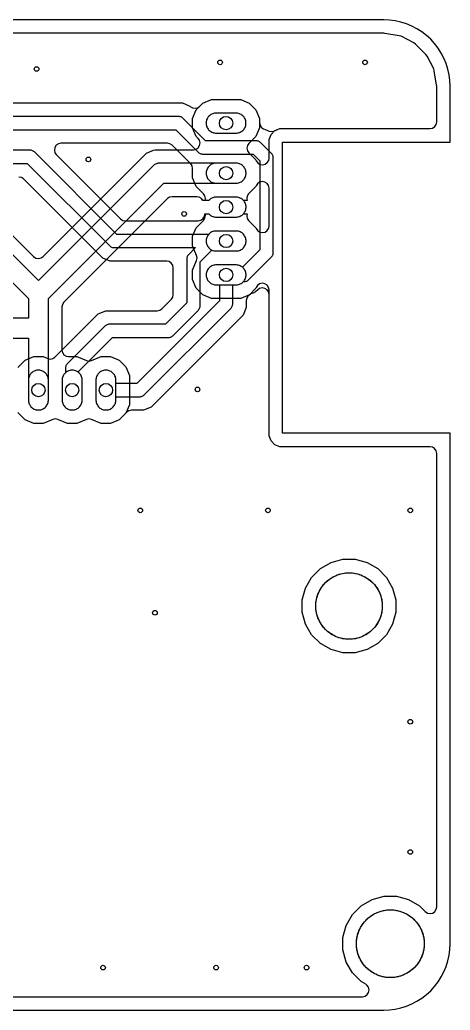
# Model space of a CAD drawing. Header units: millimetres. Extents: x 0 to 94.5, y 0 to 74.5.
# Drawn here: x 62.1 to 94.5, y 0 to 74.5 of the extents above; entities that cross this region are included whole.
import ezdxf

# ---------------------------------------------------------------- set-up
doc = ezdxf.new("R2010")
doc.units = ezdxf.units.MM

msp = doc.modelspace()

# ---------------------------------------------------------------- linework, layer by layer
at = {"layer": '16_copper'}
msp.add_lwpolyline([(78.506, 65.987), (78.578, 66.002), (78.649, 66.023), (78.717, 66.051), (78.782, 66.086), (78.843, 66.127), (78.9, 66.174), (78.952, 66.226), (78.999, 66.283), (79.04, 66.344), (79.075, 66.409), (79.103, 66.477), (79.124, 66.548), (79.139, 66.62), (79.146, 66.693), (79.146, 66.767), (79.139, 66.84), (79.124, 66.912), (79.103, 66.983), (79.075, 67.051), (79.04, 67.116), (78.999, 67.177), (78.952, 67.234), (78.9, 67.286), (78.843, 67.333), (78.782, 67.374), (78.717, 67.409), (78.649, 67.437), (78.578, 67.458), (78.506, 67.473), (78.433, 67.48), (76.859, 67.48), (76.786, 67.473), (76.714, 67.458), (76.643, 67.437), (76.575, 67.409), (76.51, 67.374), (76.449, 67.333), (76.392, 67.286), (76.34, 67.234), (76.293, 67.177), (76.252, 67.116), (76.217, 67.051), (76.189, 66.983), (76.168, 66.912), (76.153, 66.84), (76.146, 66.767), (76.146, 66.693), (76.153, 66.62), (76.168, 66.548), (76.189, 66.477), (76.217, 66.409), (76.252, 66.344), (76.293, 66.283), (76.34, 66.226), (76.392, 66.174), (76.449, 66.127), (76.51, 66.086), (76.575, 66.051), (76.643, 66.023), (76.714, 66.002), (76.786, 65.987), (76.859, 65.98), (78.433, 65.98)], close=True, dxfattribs=at)
at = {"layer": '16_copper_5V'}
for points in [[(59.091, 50.55), (62.786, 50.55), (62.786, 45.863), (62.793, 45.79), (62.808, 45.718), (62.829, 45.647), (62.857, 45.579), (62.892, 45.514), (62.933, 45.453), (62.98, 45.396), (63.032, 45.344), (63.089, 45.297), (63.15, 45.256), (63.215, 45.221), (63.283, 45.193), (63.354, 45.172), (63.426, 45.157), (63.499, 45.15), (63.573, 45.15), (63.646, 45.157), (63.718, 45.172), (63.789, 45.193), (63.857, 45.221), (63.922, 45.256), (63.983, 45.297), (64.04, 45.344), (64.092, 45.396), (64.139, 45.453), (64.18, 45.514), (64.215, 45.579), (64.243, 45.647), (64.264, 45.718), (64.279, 45.79), (64.286, 45.863), (64.286, 53.525), (72.972, 62.211), (76.863, 62.211), (76.863, 62.211), (78.437, 62.211), (78.51, 62.219), (78.582, 62.233), (78.653, 62.254), (78.721, 62.282), (78.786, 62.317), (78.847, 62.358), (78.904, 62.405), (78.956, 62.457), (79.003, 62.514), (79.044, 62.575), (79.079, 62.64), (79.107, 62.708), (79.128, 62.779), (79.143, 62.851), (79.15, 62.924), (79.15, 62.998), (79.143, 63.071), (79.128, 63.144), (79.107, 63.214), (79.079, 63.282), (79.044, 63.347), (79.003, 63.409), (78.956, 63.466), (78.904, 63.518), (78.847, 63.564), (78.786, 63.605), (78.721, 63.64), (78.653, 63.668), (78.582, 63.69), (78.51, 63.704), (78.437, 63.711), (77.687, 63.711), (72.698, 63.711), (72.624, 63.711), (72.551, 63.704), (72.533, 63.701), (72.479, 63.69), (72.408, 63.668), (72.34, 63.64), (72.275, 63.605), (72.214, 63.564), (72.157, 63.518), (63.536, 54.897), (56.226, 62.206)], [(55.411, 60.9), (62.786, 53.525), (62.786, 52.05), (58.743, 52.05)]]:
    msp.add_lwpolyline(points, dxfattribs=at)
at = {"layer": '16_copper_GND'}
for points in [[(56.722, 63.147), (63.182, 56.687), (63.348, 56.577), (63.544, 56.541), (63.738, 56.583), (63.89, 56.687), (71.094, 63.891), (71.094, 63.891), (71.44, 64.237), (71.661, 64.458), (72.2, 64.682), (72.2, 64.682), (72.31, 64.727), (72.8, 64.727), (73.112, 64.727), (73.112, 64.727), (75.194, 64.727), (75.389, 64.767), (75.553, 64.879), (75.66, 65.047), (75.694, 65.243), (75.648, 65.437), (75.548, 65.581), (75.399, 65.73), (75.13, 66.379), (75.13, 67.081), (75.399, 67.73), (75.896, 68.227), (76.545, 68.496), (78.747, 68.496), (79.396, 68.227), (79.893, 67.73), (80.162, 67.081), (80.162, 66.379), (79.893, 65.73), (79.365, 65.201), (79.255, 65.035), (79.218, 64.84), (79.261, 64.645), (79.365, 64.494), (79.897, 63.962), (79.922, 63.902), (80.033, 63.736), (80.2, 63.628), (80.396, 63.593), (80.59, 63.637), (80.751, 63.754), (80.855, 63.924), (80.884, 64.093), (80.884, 65.502), (81.039, 65.876), (81.324, 66.161), (81.698, 66.316), (92.984, 66.316), (93.179, 66.356), (93.343, 66.468), (93.45, 66.636), (93.484, 66.816), (93.484, 69.5), (93.478, 69.578), (93.307, 70.655), (93.259, 70.804), (92.764, 71.775), (92.672, 71.901), (91.901, 72.672), (91.775, 72.764), (90.804, 73.259), (90.655, 73.307), (89.578, 73.478), (89.5, 73.484), (7.766, 73.484)], [(6.998, 1.016), (87.902, 1.016), (88.097, 1.056), (88.262, 1.168), (88.369, 1.336), (88.402, 1.532), (88.356, 1.726), (88.239, 1.886), (88.152, 1.949), (87.81, 2.146), (87.146, 2.81), (86.677, 3.624), (86.434, 4.531), (86.434, 5.469), (86.677, 6.376), (87.146, 7.19), (87.81, 7.854), (88.624, 8.323), (89.531, 8.566), (90.469, 8.566), (91.376, 8.323), (92.19, 7.854), (92.63, 7.413), (92.796, 7.303), (92.992, 7.266), (93.186, 7.309), (93.349, 7.424), (93.453, 7.593), (93.484, 7.766), (93.484, 41.884), (93.444, 42.079), (93.332, 42.243), (93.164, 42.35), (92.984, 42.384), (81.698, 42.384), (81.324, 42.539), (81.039, 42.824), (80.884, 43.198), (80.884, 54.18), (80.844, 54.375), (80.732, 54.539), (80.564, 54.646), (80.368, 54.68), (80.174, 54.634), (80.014, 54.516), (79.922, 54.371), (79.897, 54.311), (79.4, 53.814), (78.751, 53.545), (76.549, 53.545), (75.9, 53.814), (75.403, 54.311), (75.134, 54.96), (75.134, 55.663), (75.437, 56.395), (75.475, 56.59), (75.437, 56.778), (75.134, 57.51), (75.134, 58.213), (75.403, 58.862), (75.952, 59.411), (76.062, 59.577), (76.098, 59.772), (76.07, 59.911), (76.34, 59.911), (76.344, 59.907), (76.396, 59.855), (76.453, 59.808), (76.514, 59.767), (76.579, 59.732), (76.647, 59.704), (76.718, 59.683), (76.79, 59.669), (76.863, 59.661), (78.437, 59.661), (78.51, 59.669), (78.582, 59.683), (78.653, 59.704), (78.721, 59.732), (78.786, 59.767), (78.847, 59.808), (78.904, 59.855), (78.956, 59.907), (78.96, 59.911), (79.231, 59.911), (79.202, 59.76), (79.243, 59.566), (79.348, 59.411), (79.897, 58.862), (79.922, 58.802), (80.033, 58.636), (80.2, 58.528), (80.396, 58.493), (80.59, 58.537), (80.751, 58.654), (80.855, 58.824), (80.884, 58.993), (80.884, 61.83), (80.844, 62.025), (80.732, 62.189), (80.564, 62.296), (80.368, 62.33), (80.174, 62.284), (80.014, 62.166), (79.922, 62.021), (79.897, 61.961), (79.348, 61.412), (79.238, 61.246), (79.202, 61.05), (79.23, 60.911), (78.96, 60.911), (78.956, 60.916), (78.904, 60.968), (78.847, 61.014), (78.786, 61.055), (78.721, 61.09), (78.653, 61.118), (78.582, 61.14), (78.51, 61.154), (78.437, 61.161), (76.863, 61.161), (76.79, 61.154), (76.718, 61.14), (76.647, 61.118), (76.579, 61.09), (76.514, 61.055), (76.453, 61.014), (76.396, 60.968), (76.344, 60.916), (76.34, 60.911), (75.896, 60.911), (75.798, 61.054), (75.63, 61.162), (75.45, 61.195), (73.6, 61.195), (73.405, 61.156), (73.246, 61.049), (65.448, 53.251), (65.339, 53.085), (65.302, 52.897), (65.302, 49.666), (65.342, 49.471), (65.454, 49.307), (65.622, 49.2), (65.802, 49.166), (66.427, 49.166), (67.155, 48.865), (67.35, 48.827), (67.537, 48.865), (68.265, 49.166), (68.967, 49.166), (69.616, 48.897), (70.113, 48.4), (70.382, 47.751), (70.382, 45.549), (70.113, 44.9), (69.616, 44.403), (68.967, 44.134), (68.265, 44.134), (67.537, 44.435), (67.342, 44.473), (67.155, 44.435), (66.427, 44.134), (65.725, 44.134), (64.997, 44.435), (64.802, 44.473), (64.615, 44.435), (63.887, 44.134), (63.185, 44.134), (62.536, 44.403), (61.989, 44.949)]]:
    msp.add_lwpolyline(points, dxfattribs=at)
msp.add_lwpolyline([(86.434, 26.884), (85.539, 27.124), (84.738, 27.587), (84.083, 28.241), (83.62, 29.043), (83.38, 29.937), (83.38, 30.863), (83.62, 31.757), (84.083, 32.559), (84.738, 33.214), (85.539, 33.676), (86.434, 33.916), (87.359, 33.916), (88.254, 33.676), (89.055, 33.214), (89.71, 32.559), (90.173, 31.757), (90.412, 30.863), (90.412, 29.937), (90.173, 29.043), (89.71, 28.241), (89.055, 27.587), (88.254, 27.124), (87.359, 26.884)], close=True, dxfattribs=at)
at = {"layer": '16_copper_SCL'}
for points in [[(78.51, 57.119), (78.582, 57.133), (78.653, 57.154), (78.721, 57.182), (78.786, 57.217), (78.847, 57.258), (78.904, 57.305), (78.956, 57.357), (79.003, 57.414), (79.044, 57.475), (79.079, 57.54), (79.107, 57.608), (79.128, 57.679), (79.143, 57.751), (79.15, 57.824), (79.15, 57.898), (79.143, 57.971), (79.128, 58.044), (79.107, 58.114), (79.079, 58.182), (79.044, 58.247), (79.003, 58.309), (78.956, 58.366), (78.904, 58.418), (78.847, 58.464), (78.786, 58.505), (78.721, 58.54), (78.653, 58.568), (78.582, 58.59), (78.51, 58.604), (78.437, 58.611), (76.863, 58.611), (76.79, 58.604), (76.718, 58.59), (76.647, 58.568), (76.579, 58.54), (76.514, 58.505), (76.453, 58.464), (76.396, 58.418), (76.344, 58.366), (76.297, 58.309), (76.256, 58.247), (76.221, 58.182), (76.193, 58.114), (76.172, 58.044), (76.157, 57.971), (76.15, 57.898), (76.15, 57.824), (76.157, 57.751), (76.172, 57.679), (76.193, 57.608), (76.221, 57.54), (76.256, 57.475), (76.297, 57.414), (76.344, 57.357), (76.396, 57.305), (76.453, 57.258), (76.514, 57.217), (76.579, 57.182), (76.647, 57.154), (76.718, 57.133), (76.79, 57.119), (76.863, 57.111), (78.437, 57.111)], [(66.186, 45.157), (66.258, 45.172), (66.329, 45.193), (66.397, 45.221), (66.462, 45.256), (66.523, 45.297), (66.58, 45.344), (66.632, 45.396), (66.679, 45.453), (66.72, 45.514), (66.755, 45.579), (66.783, 45.647), (66.804, 45.718), (66.819, 45.79), (66.826, 45.863), (66.826, 47.437), (66.819, 47.51), (66.804, 47.582), (66.783, 47.653), (66.755, 47.721), (66.72, 47.786), (66.679, 47.847), (66.632, 47.904), (66.58, 47.956), (66.523, 48.003), (66.462, 48.044), (66.397, 48.079), (66.329, 48.107), (66.258, 48.128), (66.186, 48.143), (66.113, 48.15), (66.039, 48.15), (65.966, 48.143), (65.894, 48.128), (65.823, 48.107), (65.755, 48.079), (65.69, 48.044), (65.629, 48.003), (65.572, 47.956), (65.52, 47.904), (65.473, 47.847), (65.432, 47.786), (65.397, 47.721), (65.369, 47.653), (65.348, 47.582), (65.333, 47.51), (65.326, 47.437), (65.326, 45.863), (65.333, 45.79), (65.348, 45.718), (65.369, 45.647), (65.397, 45.579), (65.432, 45.514), (65.473, 45.453), (65.52, 45.396), (65.572, 45.344), (65.629, 45.297), (65.69, 45.256), (65.755, 45.221), (65.823, 45.193), (65.894, 45.172), (65.966, 45.157), (66.039, 45.15), (66.113, 45.15)]]:
    msp.add_lwpolyline(points, close=True, dxfattribs=at)
at = {"layer": '16_copper_SDA'}
for points in [[(78.51, 54.569), (78.582, 54.583), (78.653, 54.604), (78.721, 54.632), (78.786, 54.667), (78.847, 54.708), (78.904, 54.755), (78.956, 54.807), (79.003, 54.864), (79.044, 54.925), (79.079, 54.99), (79.107, 55.058), (79.128, 55.129), (79.143, 55.201), (79.15, 55.274), (79.15, 55.348), (79.143, 55.421), (79.128, 55.494), (79.107, 55.564), (79.079, 55.632), (79.044, 55.697), (79.003, 55.759), (78.956, 55.816), (78.904, 55.868), (78.847, 55.914), (78.786, 55.955), (78.721, 55.99), (78.653, 56.018), (78.582, 56.04), (78.51, 56.054), (78.437, 56.061), (76.863, 56.061), (76.79, 56.054), (76.718, 56.04), (76.647, 56.018), (76.579, 55.99), (76.514, 55.955), (76.453, 55.914), (76.396, 55.868), (76.344, 55.816), (76.297, 55.759), (76.256, 55.697), (76.221, 55.632), (76.193, 55.564), (76.172, 55.494), (76.157, 55.421), (76.15, 55.348), (76.15, 55.274), (76.157, 55.201), (76.172, 55.129), (76.193, 55.058), (76.221, 54.99), (76.256, 54.925), (76.297, 54.864), (76.344, 54.807), (76.396, 54.755), (76.453, 54.708), (76.514, 54.667), (76.579, 54.632), (76.647, 54.604), (76.718, 54.583), (76.79, 54.569), (76.863, 54.561), (78.437, 54.561)], [(68.726, 45.157), (68.798, 45.172), (68.869, 45.193), (68.937, 45.221), (69.002, 45.256), (69.063, 45.297), (69.12, 45.344), (69.172, 45.396), (69.219, 45.453), (69.26, 45.514), (69.295, 45.579), (69.323, 45.647), (69.344, 45.718), (69.359, 45.79), (69.366, 45.863), (69.366, 47.437), (69.359, 47.51), (69.344, 47.582), (69.323, 47.653), (69.295, 47.721), (69.26, 47.786), (69.219, 47.847), (69.172, 47.904), (69.12, 47.956), (69.063, 48.003), (69.002, 48.044), (68.937, 48.079), (68.869, 48.107), (68.798, 48.128), (68.726, 48.143), (68.653, 48.15), (68.579, 48.15), (68.506, 48.143), (68.434, 48.128), (68.363, 48.107), (68.295, 48.079), (68.23, 48.044), (68.169, 48.003), (68.112, 47.956), (68.06, 47.904), (68.013, 47.847), (67.972, 47.786), (67.937, 47.721), (67.909, 47.653), (67.888, 47.582), (67.873, 47.51), (67.866, 47.437), (67.866, 45.863), (67.873, 45.79), (67.888, 45.718), (67.909, 45.647), (67.937, 45.579), (67.972, 45.514), (68.013, 45.453), (68.06, 45.396), (68.112, 45.344), (68.169, 45.297), (68.23, 45.256), (68.295, 45.221), (68.363, 45.193), (68.434, 45.172), (68.506, 45.157), (68.579, 45.15), (68.653, 45.15)]]:
    msp.add_lwpolyline(points, close=True, dxfattribs=at)
at = {"layer": '1_copper'}
msp.add_lwpolyline([(78.506, 65.987), (78.578, 66.002), (78.649, 66.023), (78.717, 66.051), (78.782, 66.086), (78.843, 66.127), (78.9, 66.174), (78.952, 66.226), (78.999, 66.283), (79.04, 66.344), (79.075, 66.409), (79.103, 66.477), (79.124, 66.548), (79.139, 66.62), (79.146, 66.693), (79.146, 66.767), (79.139, 66.84), (79.124, 66.912), (79.103, 66.983), (79.075, 67.051), (79.04, 67.116), (78.999, 67.177), (78.952, 67.234), (78.9, 67.286), (78.843, 67.333), (78.782, 67.374), (78.717, 67.409), (78.649, 67.437), (78.578, 67.458), (78.506, 67.473), (78.433, 67.48), (76.859, 67.48), (76.786, 67.473), (76.714, 67.458), (76.643, 67.437), (76.575, 67.409), (76.51, 67.374), (76.449, 67.333), (76.392, 67.286), (76.34, 67.234), (76.293, 67.177), (76.252, 67.116), (76.217, 67.051), (76.189, 66.983), (76.168, 66.912), (76.153, 66.84), (76.146, 66.767), (76.146, 66.693), (76.153, 66.62), (76.168, 66.548), (76.189, 66.477), (76.217, 66.409), (76.252, 66.344), (76.293, 66.283), (76.34, 66.226), (76.392, 66.174), (76.449, 66.127), (76.51, 66.086), (76.575, 66.051), (76.643, 66.023), (76.714, 66.002), (76.786, 65.987), (76.859, 65.98), (78.433, 65.98)], close=True, dxfattribs=at)
at = {"layer": '1_copper_5V'}
for points in [[(78.51, 62.219), (78.582, 62.233), (78.653, 62.254), (78.721, 62.282), (78.786, 62.317), (78.847, 62.358), (78.904, 62.405), (78.956, 62.457), (79.003, 62.514), (79.044, 62.575), (79.079, 62.64), (79.107, 62.708), (79.128, 62.779), (79.143, 62.851), (79.15, 62.924), (79.15, 62.998), (79.143, 63.071), (79.128, 63.144), (79.107, 63.214), (79.079, 63.282), (79.044, 63.347), (79.003, 63.409), (78.956, 63.466), (78.904, 63.518), (78.847, 63.564), (78.786, 63.605), (78.721, 63.64), (78.653, 63.668), (78.582, 63.69), (78.51, 63.704), (78.437, 63.711), (76.863, 63.711), (76.79, 63.704), (76.718, 63.69), (76.647, 63.668), (76.579, 63.64), (76.514, 63.605), (76.453, 63.564), (76.396, 63.518), (76.344, 63.466), (76.297, 63.409), (76.256, 63.347), (76.221, 63.282), (76.193, 63.214), (76.172, 63.144), (76.157, 63.071), (76.15, 62.998), (76.15, 62.924), (76.157, 62.851), (76.172, 62.779), (76.193, 62.708), (76.221, 62.64), (76.256, 62.575), (76.297, 62.514), (76.344, 62.457), (76.396, 62.405), (76.453, 62.358), (76.514, 62.317), (76.579, 62.282), (76.647, 62.254), (76.718, 62.233), (76.79, 62.219), (76.863, 62.211), (78.437, 62.211)], [(63.646, 45.157), (63.718, 45.172), (63.789, 45.193), (63.857, 45.221), (63.922, 45.256), (63.983, 45.297), (64.04, 45.344), (64.092, 45.396), (64.139, 45.453), (64.18, 45.514), (64.215, 45.579), (64.243, 45.647), (64.264, 45.718), (64.279, 45.79), (64.286, 45.863), (64.286, 47.437), (64.279, 47.51), (64.264, 47.582), (64.243, 47.653), (64.215, 47.721), (64.18, 47.786), (64.139, 47.847), (64.092, 47.904), (64.04, 47.956), (63.983, 48.003), (63.922, 48.044), (63.857, 48.079), (63.789, 48.107), (63.718, 48.128), (63.646, 48.143), (63.573, 48.15), (63.499, 48.15), (63.426, 48.143), (63.354, 48.128), (63.283, 48.107), (63.215, 48.079), (63.15, 48.044), (63.089, 48.003), (63.032, 47.956), (62.98, 47.904), (62.933, 47.847), (62.892, 47.786), (62.857, 47.721), (62.829, 47.653), (62.808, 47.582), (62.793, 47.51), (62.786, 47.437), (62.786, 45.863), (62.793, 45.79), (62.808, 45.718), (62.829, 45.647), (62.857, 45.579), (62.892, 45.514), (62.933, 45.453), (62.98, 45.396), (63.032, 45.344), (63.089, 45.297), (63.15, 45.256), (63.215, 45.221), (63.283, 45.193), (63.354, 45.172), (63.426, 45.157), (63.499, 45.15), (63.573, 45.15)]]:
    msp.add_lwpolyline(points, close=True, dxfattribs=at)
at = {"layer": '1_copper_GND'}
for points in [[(52.78, 68.246), (74.372, 68.246), (74.929, 68.015), (74.953, 67.991), (75.119, 67.881), (75.314, 67.845), (75.509, 67.888), (75.66, 67.991), (75.896, 68.227), (76.545, 68.496), (78.747, 68.496), (79.396, 68.227), (79.893, 67.73), (80.162, 67.081), (80.162, 66.766), (80.202, 66.571), (80.314, 66.407), (80.471, 66.305), (80.832, 66.155), (80.871, 66.129), (81.067, 66.092), (81.25, 66.13), (81.698, 66.316), (92.984, 66.316), (93.179, 66.356), (93.343, 66.468), (93.45, 66.636), (93.484, 66.816), (93.484, 69.5), (93.478, 69.578), (93.307, 70.655), (93.259, 70.804), (92.764, 71.775), (92.672, 71.901), (91.901, 72.672), (91.775, 72.764), (90.804, 73.259), (90.655, 73.307), (89.578, 73.478), (89.5, 73.484), (7.766, 73.484)], [(61.989, 48.351), (62.536, 48.897), (63.185, 49.166), (63.887, 49.166), (64.24, 49.02), (64.435, 48.982), (64.63, 49.023), (64.785, 49.128), (68.041, 52.385), (68.598, 52.616), (72.465, 52.616), (72.66, 52.656), (72.819, 52.762), (73.536, 53.48), (73.646, 53.646), (73.683, 53.834), (73.683, 55.845), (73.643, 56.04), (73.531, 56.204), (73.363, 56.312), (73.183, 56.345), (68.937, 56.345), (68.38, 56.576), (62.428, 62.528), (62.263, 62.637), (62.075, 62.674)], [(6.998, 1.016), (87.902, 1.016), (88.097, 1.056), (88.262, 1.168), (88.369, 1.336), (88.402, 1.532), (88.356, 1.726), (88.239, 1.886), (88.152, 1.949), (87.81, 2.146), (87.146, 2.81), (86.677, 3.624), (86.434, 4.531), (86.434, 5.469), (86.677, 6.376), (87.146, 7.19), (87.81, 7.854), (88.624, 8.323), (89.531, 8.566), (90.469, 8.566), (91.376, 8.323), (92.19, 7.854), (92.63, 7.413), (92.796, 7.303), (92.992, 7.266), (93.186, 7.309), (93.349, 7.424), (93.453, 7.593), (93.484, 7.766), (93.484, 41.884), (93.444, 42.079), (93.332, 42.243), (93.164, 42.35), (92.984, 42.384), (81.698, 42.384), (81.324, 42.539), (81.039, 42.824), (80.884, 43.198), (80.884, 53.833), (80.844, 54.028), (80.732, 54.192), (80.564, 54.299), (80.368, 54.333), (80.174, 54.287), (80.03, 54.186), (79.87, 54.026), (79.677, 53.946), (79.677, 53.946), (79.522, 53.882), (79.36, 53.774), (79.341, 53.755), (79.31, 53.734), (79.201, 53.567), (79.166, 53.383), (79.166, 52.848), (78.935, 52.291), (72.009, 45.365), (71.452, 45.134), (70.544, 45.134), (70.349, 45.094), (70.185, 44.982), (70.166, 44.952), (69.616, 44.403), (68.967, 44.134), (68.265, 44.134), (67.537, 44.435), (67.342, 44.473), (67.155, 44.435), (66.427, 44.134), (65.725, 44.134), (64.997, 44.435), (64.802, 44.473), (64.615, 44.435), (63.887, 44.134), (63.185, 44.134), (62.536, 44.403), (61.989, 44.949)]]:
    msp.add_lwpolyline(points, dxfattribs=at)
for points in [[(75.747, 59.417), (75.911, 59.529), (76.018, 59.697), (76.051, 59.893), (76.048, 59.911), (76.34, 59.911), (76.344, 59.907), (76.396, 59.855), (76.453, 59.808), (76.514, 59.767), (76.579, 59.732), (76.647, 59.704), (76.718, 59.683), (76.79, 59.669), (76.863, 59.661), (78.437, 59.661), (78.51, 59.669), (78.582, 59.683), (78.653, 59.704), (78.721, 59.732), (78.786, 59.767), (78.847, 59.808), (78.904, 59.855), (78.956, 59.907), (79.003, 59.964), (79.044, 60.025), (79.079, 60.09), (79.107, 60.158), (79.128, 60.229), (79.143, 60.301), (79.15, 60.374), (79.15, 60.448), (79.143, 60.521), (79.128, 60.594), (79.107, 60.664), (79.079, 60.732), (79.044, 60.797), (79.003, 60.859), (78.956, 60.916), (78.904, 60.968), (78.847, 61.014), (78.786, 61.055), (78.721, 61.09), (78.653, 61.118), (78.582, 61.14), (78.51, 61.154), (78.437, 61.161), (76.863, 61.161), (76.79, 61.154), (76.718, 61.14), (76.647, 61.118), (76.579, 61.09), (76.514, 61.055), (76.453, 61.014), (76.396, 60.968), (76.344, 60.916), (76.34, 60.911), (76.069, 60.911), (76.098, 61.062), (76.057, 61.257), (75.952, 61.412), (75.403, 61.961), (75.134, 62.61), (75.134, 63.315), (75.094, 63.51), (74.988, 63.669), (73.589, 65.068), (73.423, 65.177), (73.235, 65.214), (65.237, 65.214), (65.042, 65.174), (64.878, 65.062), (64.771, 64.894), (64.737, 64.698), (64.783, 64.504), (64.883, 64.36), (69.72, 59.524), (69.886, 59.414), (70.074, 59.377), (75.552, 59.377)], [(86.434, 26.884), (85.539, 27.124), (84.738, 27.587), (84.083, 28.241), (83.62, 29.043), (83.38, 29.937), (83.38, 30.863), (83.62, 31.757), (84.083, 32.559), (84.738, 33.214), (85.539, 33.676), (86.434, 33.916), (87.359, 33.916), (88.254, 33.676), (89.055, 33.214), (89.71, 32.559), (90.173, 31.757), (90.412, 30.863), (90.412, 29.937), (90.173, 29.043), (89.71, 28.241), (89.055, 27.587), (88.254, 27.124), (87.359, 26.884)]]:
    msp.add_lwpolyline(points, close=True, dxfattribs=at)
at = {"layer": '1_copper_SCL'}
msp.add_lwpolyline([(52.286, 63.69), (62.703, 63.69), (68.905, 57.488), (68.949, 57.453), (68.996, 57.423), (69.047, 57.399), (69.1, 57.38), (69.155, 57.368), (69.211, 57.361), (75.354, 57.361), (74.825, 56.832), (74.79, 56.789), (74.76, 56.741), (74.736, 56.69), (74.718, 56.637), (74.705, 56.583), (74.699, 56.527), (74.699, 53.206), (73.093, 51.6), (68.872, 51.6), (68.816, 51.594), (68.761, 51.581), (68.708, 51.563), (68.658, 51.538), (68.61, 51.508), (68.566, 51.473), (65.703, 48.61), (65.668, 48.566), (65.638, 48.518), (65.613, 48.468), (65.595, 48.415), (65.582, 48.36), (65.576, 48.304), (65.576, 47.96), (65.572, 47.956), (65.52, 47.904), (65.473, 47.847), (65.432, 47.786), (65.397, 47.721), (65.369, 47.653), (65.348, 47.582), (65.333, 47.51), (65.326, 47.437), (65.326, 45.863), (65.333, 45.79), (65.348, 45.718), (65.369, 45.647), (65.397, 45.579), (65.432, 45.514), (65.473, 45.453), (65.52, 45.396), (65.572, 45.344), (65.629, 45.297), (65.69, 45.256), (65.755, 45.221), (65.823, 45.193), (65.894, 45.172), (65.966, 45.157), (66.039, 45.15), (66.113, 45.15), (66.186, 45.157), (66.258, 45.172), (66.329, 45.193), (66.397, 45.221), (66.462, 45.256), (66.523, 45.297), (66.58, 45.344), (66.632, 45.396), (66.679, 45.453), (66.72, 45.514), (66.755, 45.579), (66.783, 45.647), (66.804, 45.718), (66.819, 45.79), (66.826, 45.863), (66.826, 47.437), (66.819, 47.51), (66.804, 47.582), (66.783, 47.653), (66.755, 47.721), (66.72, 47.786), (66.679, 47.847), (66.632, 47.904), (66.58, 47.956), (66.576, 47.96), (66.576, 48.069), (69.107, 50.6), (73.328, 50.6), (73.384, 50.606), (73.439, 50.619), (73.492, 50.637), (73.542, 50.662), (73.59, 50.692), (73.634, 50.727), (75.572, 52.665), (75.607, 52.709), (75.637, 52.757), (75.661, 52.807), (75.68, 52.86), (75.692, 52.915), (75.699, 52.971), (75.699, 56.292), (76.586, 57.179), (76.647, 57.154), (76.718, 57.133), (76.79, 57.119), (76.863, 57.111), (78.437, 57.111), (78.51, 57.119), (78.582, 57.133), (78.653, 57.154), (78.721, 57.182), (78.786, 57.217), (78.847, 57.258), (78.904, 57.305), (78.956, 57.357), (79.003, 57.414), (79.044, 57.475), (79.079, 57.54), (79.107, 57.608), (79.128, 57.679), (79.143, 57.751), (79.15, 57.824), (79.15, 57.898), (79.143, 57.971), (79.128, 58.044), (79.107, 58.114), (79.079, 58.182), (79.044, 58.247), (79.003, 58.309), (78.956, 58.366), (78.904, 58.418), (78.847, 58.464), (78.786, 58.505), (78.721, 58.54), (78.653, 58.568), (78.582, 58.59), (78.51, 58.604), (78.437, 58.611), (76.863, 58.611), (76.79, 58.604), (76.718, 58.59), (76.647, 58.568), (76.579, 58.54), (76.514, 58.505), (76.453, 58.464), (76.396, 58.418), (76.344, 58.366), (76.34, 58.361), (69.446, 58.361), (63.244, 64.563), (63.2, 64.598), (63.152, 64.628), (63.102, 64.653), (63.049, 64.671), (62.994, 64.684), (62.938, 64.69), (52.286, 64.69)], dxfattribs=at)
at = {"layer": '1_copper_SDA'}
msp.add_lwpolyline([(52.286, 66.23), (73.863, 66.23), (75.566, 64.527), (75.61, 64.492), (75.658, 64.462), (75.708, 64.437), (75.761, 64.419), (75.816, 64.406), (75.872, 64.4), (79.693, 64.4), (80.2, 63.893), (80.2, 57.207), (78.88, 55.887), (78.847, 55.914), (78.786, 55.955), (78.721, 55.99), (78.653, 56.018), (78.582, 56.04), (78.51, 56.054), (78.437, 56.061), (76.863, 56.061), (76.79, 56.054), (76.718, 56.04), (76.647, 56.018), (76.579, 55.99), (76.514, 55.955), (76.453, 55.914), (76.396, 55.868), (76.344, 55.816), (76.297, 55.759), (76.256, 55.697), (76.221, 55.632), (76.193, 55.564), (76.172, 55.494), (76.157, 55.421), (76.15, 55.348), (76.15, 55.274), (76.157, 55.201), (76.172, 55.129), (76.193, 55.058), (76.221, 54.99), (76.256, 54.925), (76.297, 54.864), (76.344, 54.807), (76.396, 54.755), (76.453, 54.708), (76.514, 54.667), (76.579, 54.632), (76.647, 54.604), (76.718, 54.583), (76.79, 54.569), (76.863, 54.561), (77.15, 54.561), (77.15, 53.357), (70.943, 47.15), (69.366, 47.15), (69.366, 47.437), (69.359, 47.51), (69.344, 47.582), (69.323, 47.653), (69.295, 47.721), (69.26, 47.786), (69.219, 47.847), (69.172, 47.904), (69.12, 47.956), (69.063, 48.003), (69.002, 48.044), (68.937, 48.079), (68.869, 48.107), (68.798, 48.128), (68.726, 48.143), (68.653, 48.15), (68.579, 48.15), (68.506, 48.143), (68.434, 48.128), (68.363, 48.107), (68.295, 48.079), (68.23, 48.044), (68.169, 48.003), (68.112, 47.956), (68.06, 47.904), (68.013, 47.847), (67.972, 47.786), (67.937, 47.721), (67.909, 47.653), (67.888, 47.582), (67.873, 47.51), (67.866, 47.437), (67.866, 45.863), (67.873, 45.79), (67.888, 45.718), (67.909, 45.647), (67.937, 45.579), (67.972, 45.514), (68.013, 45.453), (68.06, 45.396), (68.112, 45.344), (68.169, 45.297), (68.23, 45.256), (68.295, 45.221), (68.363, 45.193), (68.434, 45.172), (68.506, 45.157), (68.579, 45.15), (68.653, 45.15), (68.726, 45.157), (68.798, 45.172), (68.869, 45.193), (68.937, 45.221), (69.002, 45.256), (69.063, 45.297), (69.12, 45.344), (69.172, 45.396), (69.219, 45.453), (69.26, 45.514), (69.295, 45.579), (69.323, 45.647), (69.344, 45.718), (69.359, 45.79), (69.366, 45.863), (69.366, 46.15), (71.178, 46.15), (71.234, 46.156), (71.289, 46.169), (71.342, 46.187), (71.392, 46.212), (71.44, 46.242), (71.484, 46.277), (78.023, 52.816), (78.058, 52.86), (78.088, 52.908), (78.113, 52.958), (78.131, 53.011), (78.144, 53.066), (78.15, 53.122), (78.15, 54.561), (78.437, 54.561), (78.51, 54.569), (78.582, 54.583), (78.653, 54.604), (78.721, 54.632), (78.786, 54.667), (78.847, 54.708), (78.904, 54.755), (78.956, 54.807), (78.96, 54.811), (79.039, 54.811), (79.058, 54.813), (79.095, 54.818), (79.15, 54.83), (79.15, 54.83), (79.203, 54.849), (79.254, 54.873), (79.301, 54.903), (79.345, 54.938), (79.385, 54.978), (81.073, 56.666), (81.108, 56.71), (81.138, 56.758), (81.163, 56.808), (81.181, 56.861), (81.194, 56.916), (81.2, 56.972), (81.2, 64.128), (81.194, 64.184), (81.181, 64.239), (81.163, 64.292), (81.138, 64.342), (81.108, 64.39), (81.073, 64.434), (80.234, 65.273), (80.19, 65.308), (80.142, 65.338), (80.092, 65.363), (80.039, 65.381), (79.984, 65.394), (79.928, 65.4), (76.107, 65.4), (74.404, 67.103), (74.36, 67.138), (74.312, 67.168), (74.262, 67.193), (74.209, 67.211), (74.154, 67.224), (74.098, 67.23), (52.286, 67.23)], dxfattribs=at)
at = {"layer": 'drills_NPTH'}
for centre, radius in [((86.896, 30.4), 2.5), ((90, 5), 2.55)]:
    msp.add_circle(centre, radius, dxfattribs=at)
at = {"layer": 'drills_PTH'}
for centre in [(77.646, 66.73), (77.65, 62.961), (77.65, 60.411), (77.65, 57.861), (77.65, 55.311), (63.536, 46.65), (66.076, 46.65), (68.616, 46.65)]:
    msp.add_circle(centre, 0.5, dxfattribs=at)
at = {"layer": 'drills_via_1_16'}
for centre in [(63.4, 70.8), (77.2, 71.3), (88.1, 71.3), (67.3, 64), (74.5, 59.9), (75.5, 46.7), (71.2, 37.6), (80.8, 37.6), (91.5, 37.6), (72.3, 29.9), (91.5, 21.7), (91.5, 11.9), (68.4, 3.2), (76.9, 3.2), (83.7, 3.2)]:
    msp.add_circle(centre, 0.175, dxfattribs=at)
at = {"layer": 'holes'}
for points in [[(89.396, 30.33), (89.389, 30.19), (89.373, 30.05), (89.349, 29.912), (89.318, 29.775), (89.279, 29.641), (89.233, 29.508), (89.179, 29.378), (89.118, 29.252), (89.051, 29.129), (88.976, 29.011), (88.895, 28.896), (88.807, 28.786), (88.714, 28.682), (88.615, 28.583), (88.51, 28.489), (88.4, 28.402), (88.286, 28.321), (88.167, 28.246), (88.044, 28.178), (87.918, 28.117), (87.788, 28.063), (87.656, 28.017), (87.521, 27.978), (87.384, 27.947), (87.246, 27.924), (87.107, 27.908), (86.967, 27.9), (86.826, 27.9), (86.686, 27.908), (86.547, 27.924), (86.408, 27.947), (86.272, 27.978), (86.137, 28.017), (86.004, 28.063), (85.875, 28.117), (85.748, 28.178), (85.626, 28.246), (85.507, 28.321), (85.393, 28.402), (85.283, 28.489), (85.178, 28.583), (85.079, 28.682), (84.986, 28.786), (84.898, 28.896), (84.817, 29.011), (84.742, 29.129), (84.674, 29.252), (84.614, 29.378), (84.56, 29.508), (84.514, 29.641), (84.475, 29.775), (84.443, 29.912), (84.42, 30.05), (84.404, 30.19), (84.396, 30.33), (84.396, 30.47), (84.404, 30.61), (84.42, 30.75), (84.443, 30.888), (84.475, 31.025), (84.514, 31.159), (84.56, 31.292), (84.614, 31.422), (84.674, 31.548), (84.742, 31.671), (84.817, 31.789), (84.898, 31.904), (84.986, 32.014), (85.079, 32.118), (85.178, 32.217), (85.283, 32.311), (85.393, 32.398), (85.507, 32.479), (85.626, 32.554), (85.748, 32.622), (85.875, 32.683), (86.004, 32.737), (86.137, 32.783), (86.272, 32.822), (86.408, 32.853), (86.547, 32.876), (86.686, 32.892), (86.826, 32.9), (86.967, 32.9), (87.107, 32.892), (87.246, 32.876), (87.384, 32.853), (87.521, 32.822), (87.656, 32.783), (87.788, 32.737), (87.918, 32.683), (88.044, 32.622), (88.167, 32.554), (88.286, 32.479), (88.4, 32.398), (88.51, 32.311), (88.615, 32.217), (88.714, 32.118), (88.807, 32.014), (88.895, 31.904), (88.976, 31.789), (89.051, 31.671), (89.118, 31.548), (89.179, 31.422), (89.233, 31.292), (89.279, 31.159), (89.318, 31.025), (89.349, 30.888), (89.373, 30.75), (89.389, 30.61), (89.396, 30.47), (89.396, 30.33)], [(92.55, 4.933), (92.543, 4.8), (92.529, 4.667), (92.508, 4.535), (92.48, 4.405), (92.446, 4.276), (92.405, 4.149), (92.357, 4.024), (92.302, 3.902), (92.242, 3.783), (92.175, 3.667), (92.102, 3.555), (92.024, 3.447), (91.94, 3.343), (91.85, 3.244), (91.756, 3.15), (91.657, 3.06), (91.553, 2.976), (91.445, 2.898), (91.333, 2.825), (91.217, 2.758), (91.098, 2.698), (90.976, 2.643), (90.852, 2.595), (90.724, 2.554), (90.595, 2.52), (90.465, 2.492), (90.333, 2.471), (90.2, 2.457), (90.067, 2.45), (89.933, 2.45), (89.8, 2.457), (89.667, 2.471), (89.535, 2.492), (89.405, 2.52), (89.276, 2.554), (89.148, 2.595), (89.024, 2.643), (88.902, 2.698), (88.783, 2.758), (88.667, 2.825), (88.555, 2.898), (88.447, 2.976), (88.343, 3.06), (88.244, 3.15), (88.15, 3.244), (88.06, 3.343), (87.976, 3.447), (87.898, 3.555), (87.825, 3.667), (87.758, 3.783), (87.698, 3.902), (87.643, 4.024), (87.595, 4.149), (87.554, 4.276), (87.52, 4.405), (87.492, 4.535), (87.471, 4.667), (87.457, 4.8), (87.45, 4.933), (87.45, 5.067), (87.457, 5.2), (87.471, 5.333), (87.492, 5.465), (87.52, 5.595), (87.554, 5.724), (87.595, 5.852), (87.643, 5.976), (87.698, 6.098), (87.758, 6.217), (87.825, 6.333), (87.898, 6.445), (87.976, 6.553), (88.06, 6.657), (88.15, 6.756), (88.244, 6.85), (88.343, 6.94), (88.447, 7.024), (88.555, 7.102), (88.667, 7.175), (88.783, 7.242), (88.902, 7.302), (89.024, 7.357), (89.148, 7.405), (89.276, 7.446), (89.405, 7.48), (89.535, 7.508), (89.667, 7.529), (89.8, 7.543), (89.933, 7.55), (90.067, 7.55), (90.2, 7.543), (90.333, 7.529), (90.465, 7.508), (90.595, 7.48), (90.724, 7.446), (90.852, 7.405), (90.976, 7.357), (91.098, 7.302), (91.217, 7.242), (91.333, 7.175), (91.445, 7.102), (91.553, 7.024), (91.657, 6.94), (91.756, 6.85), (91.85, 6.756), (91.94, 6.657), (92.024, 6.553), (92.102, 6.445), (92.175, 6.333), (92.242, 6.217), (92.302, 6.098), (92.357, 5.976), (92.405, 5.852), (92.446, 5.724), (92.48, 5.595), (92.508, 5.465), (92.529, 5.333), (92.543, 5.2), (92.55, 5.067), (92.55, 4.933)]]:
    msp.add_lwpolyline(points, close=True, dxfattribs=at)
at = {"layer": 'outline'}
msp.add_lwpolyline([(5, 0), (89.5, 0), (89.936, 0.019), (90.368, 0.076), (90.794, 0.17), (91.21, 0.302), (91.613, 0.468), (92, 0.67), (92.368, 0.904), (92.714, 1.17), (93.036, 1.464), (93.33, 1.786), (93.596, 2.132), (93.83, 2.5), (94.032, 2.887), (94.198, 3.29), (94.33, 3.706), (94.424, 4.132), (94.481, 4.564), (94.5, 5), (94.5, 43.4), (81.9, 43.4), (81.9, 65.3), (94.5, 65.3), (94.5, 69.5), (94.481, 69.936), (94.424, 70.368), (94.33, 70.794), (94.198, 71.21), (94.032, 71.613), (93.83, 72), (93.596, 72.368), (93.33, 72.714), (93.036, 73.036), (92.714, 73.33), (92.368, 73.596), (92, 73.83), (91.613, 74.032), (91.21, 74.198), (90.794, 74.33), (90.368, 74.424), (89.936, 74.481), (89.5, 74.5), (5, 74.5)], dxfattribs=at)

doc.saveas('drawing.dxf')
